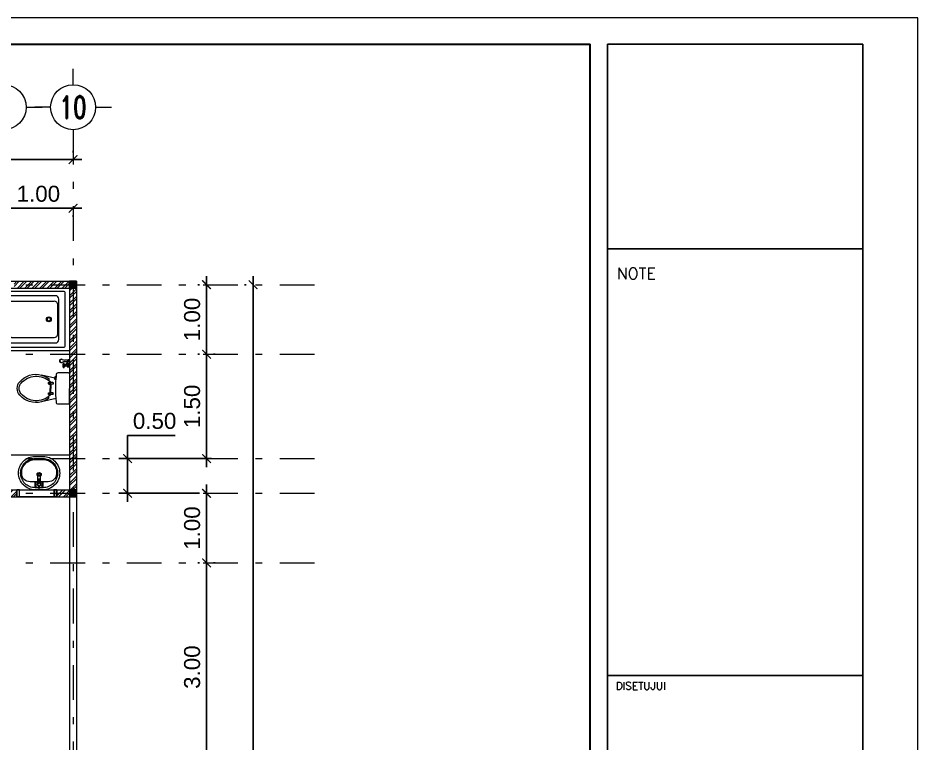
# Model space of a CAD drawing. Header units: millimetres. Extents: x -667 to -468, y -723 to -475.
# Drawn here: x -641.94 to -629, y -512.29 to -501.85 of the extents above; entities that cross this region are included whole.
import ezdxf
from ezdxf.enums import TextEntityAlignment as Align

# ---------------------------------------------------------------- set-up
doc = ezdxf.new("R2010")
doc.units = ezdxf.units.MM
doc.linetypes.add('CENTER', pattern=[2, 1.25, -0.25, 0.25, -0.25])
doc.linetypes.add('DASHDOT', pattern=[1, 0.5, -0.25, 0, -0.25])
doc.layers.get('0').update_dxf_attribs({"lineweight": 9})
doc.layers.get('Defpoints').update_dxf_attribs({"lineweight": 0})
for name, color, linetype, lineweight in [('BLOCK', 231, 'Continuous', 5), ('COLUMN', 11, 'Continuous', 9), ('dinding', 36, 'Continuous', 9), ('FIX', 12, 'Continuous', 9), ('Furniture', 172, 'Continuous', 0), ('GRID', 250, 'CENTER', 0), ('NOT-AS1', 2, 'Continuous', 5), ('NOT-AS2', 5, 'Continuous', 5), ('NOTASI', 250, 'Continuous', 5), ('pintu', 6, 'Continuous', 5)]:
    doc.layers.add(name, color=color, linetype=linetype, lineweight=lineweight)
doc.layers.add('KOP', color=1, linetype='Continuous')
doc.styles.add('ROMANS', font='romans.shx')
doc.styles.add('ROMS', font='romans.shx', dxfattribs={"width": 0.9, "height": 16})
doc.styles.get("Standard").update_dxf_attribs({"font": 'arial.ttf'})
doc.styles.add('SUBTITLE-200', font='ROMAND.shx', dxfattribs={"width": 0.7, "height": 600})
doc.dimstyles.new('Copy of 1-100', dxfattribs={"dimtxt": 0.23, "dimasz": 0.125, "dimexe": 0.125, "dimexo": 0.1, "dimgap": 0.09, "dimtad": 1, "dimtoh": 1, "dimzin": 0, "dimdsep": 46, "dimtxsty": 'Standard', "dimblk": 'ARCHTICK', "dimcen": 0.09, "dimdle": 0.125, "dimclrt": 2, "dimadec": 0, "dimazin": 0, "dimtfac": 1, "dimtofl": 0, "dimtmove": 0, "dimatfit": 3, "dimldrblk": 'ARCHTICK', "dimfxl": 1, "dimtolj": 1, "dimtzin": 0, "dimarcsym": 0})

# ---------------------------------------------------------------- blocks, each defined once
blk = doc.blocks.new('EW2433')
at = {"layer": 'Defpoints'}
for p, q in [((502.9615, -195.7493), (482.7963, -195.7493)), ((502.9615, -209.9267), (502.9615, -195.7493))]:
    blk.add_line(p, q, dxfattribs=at)
at = {"layer": 'KOP', "color": 11, "ltscale": 0.1}
for p, q in [((483.0215, -195.9497), (500.4465, -195.9497)), ((500.4441, -195.9522), (483.0239, -195.9522)), ((500.4441, -209.5931), (500.4441, -195.9522)), ((500.4465, -195.9497), (500.4465, -209.5956))]:
    blk.add_line(p, q, dxfattribs=at)
at = {"layer": 'KOP', "ltscale": 0.1}
blk.add_line((500.5786, -195.9497), (502.5381, -195.9497), dxfattribs=at)
at = {"layer": 'KOP', "linetype": 'Continuous'}
for p, q in [((500.5786, -209.5956), (500.5786, -195.9497)), ((500.5786, -195.9497), (502.5381, -195.9497)), ((502.5381, -195.9497), (502.5381, -209.5956))]:
    blk.add_line(p, q, dxfattribs=at)
at = {"layer": 'KOP', "color": 1, "ltscale": 0.1}
for p, q in [((502.5381, -197.5206), (500.5786, -197.5206)), ((502.5381, -200.793), (500.5786, -200.793))]:
    blk.add_line(p, q, dxfattribs=at)
at = {"layer": 'KOP', "color": 1, "linetype": 'Continuous', "width": 1}
for s, height, style, p in [('NOTE', 0.08818, 'ROMANS', (500.6522, -197.7529)), ('DISETUJUI', 0.05879, 'ROMS', (500.6432, -200.9016))]:
    blk.add_text(s, height=height, dxfattribs=dict(at, style=style)).set_placement(p)
blk = doc.blocks.new('32')
at = {"layer": 'NOTASI'}
h = blk.add_hatch(color=256, dxfattribs=at)
h.paths.add_polyline_path([(2106.822, 191.47), (2106.772, 191.47), (2106.772, 191.42), (2106.822, 191.42)])
h.paths.add_polyline_path([(2106.872, 191.47), (2106.822, 191.47), (2106.822, 191.42), (2106.872, 191.42)])
h.paths.add_polyline_path([(2106.872, 191.42), (2106.822, 191.42), (2106.822, 191.37), (2106.872, 191.37)])
h.paths.add_polyline_path([(2106.822, 191.42), (2106.772, 191.42), (2106.772, 191.37), (2106.822, 191.37)])
at = {"layer": 'BLOCK'}
for p, q in [((2106.822, 191.47), (2106.822, 191.37)), ((2106.772, 191.42), (2106.872, 191.42))]:
    blk.add_line(p, q, dxfattribs=at)
blk.add_lwpolyline([(2106.872, 191.47), (2106.772, 191.47), (2106.772, 191.37), (2106.872, 191.37)], close=True, dxfattribs=at)
blk = doc.blocks.new('L851')
at = {"layer": 'FIX'}
for p, q in [((0.075, 0.045), (0.15, 0.045)), ((0.077, 0.005), (0.093, 0.005)), ((0.075, -0.045), (0.15, -0.045))]:
    blk.add_line(p, q, dxfattribs=at)
for points in [[(0.52, 0), (0.52, 0.057, 0.098726), (0.502, 0.149, 0.098588), (0.45, 0.226, 0.098394), (0.372, 0.278, 0.098257), (0.28, 0.296, 0.098257), (0.188, 0.278, 0.098394), (0.11, 0.226, 0.098588), (0.058, 0.149, 0.098726), (0.04, 0.057), (0.04, 0), (0.04, -0.057, 0.098726), (0.058, -0.149, 0.098588), (0.11, -0.226, 0.098394), (0.188, -0.278, 0.098257), (0.28, -0.296, 0.098257), (0.372, -0.278, 0.098394), (0.45, -0.226, 0.098588), (0.502, -0.149, 0.098726), (0.52, -0.057)], [(0.155, 0), (0.155, -0.131, 0.394963), (0.267, -0.251, 0.016544), (0.28, -0.251, 0.098257), (0.355, -0.237, 0.098394), (0.418, -0.194, 0.098588), (0.46, -0.131, 0.098726), (0.475, -0.057), (0.475, 0), (0.475, 0.057, 0.098726), (0.46, 0.131, 0.098588), (0.418, 0.194, 0.098394), (0.355, 0.237, 0.098257), (0.28, 0.251, 0.016544), (0.267, 0.251, 0.394963), (0.155, 0.131)], [(0.062, 0.004, -0.414214), (0.066, 0.007), (0.075, 0.007, -0.414214), (0.077, 0.004), (0.077, 0), (0.077, -0.005, -0.414214), (0.075, -0.008), (0.066, -0.008, -0.414214), (0.062, -0.005), (0.062, 0)], [(0.138, 0, 1), (0.093, 0, 1)], [(0.245, 0, 1), (0.275, 0, 1)]]:
    blk.add_lwpolyline(points, format="xyb", close=True, dxfattribs=at)
for points in [[(0.07, -0.008), (0.07, -0.057, 0.098726), (0.086, -0.137, 0.098588), (0.131, -0.205, 0.098394), (0.2, -0.25, 0.098257), (0.28, -0.266, 0.098257), (0.36, -0.25, 0.098394), (0.429, -0.205, 0.098588), (0.474, -0.137, 0.098726), (0.49, -0.057), (0.49, 0), (0.49, 0.057, 0.098726), (0.474, 0.137, 0.098588), (0.429, 0.205, 0.098394), (0.36, 0.25, 0.098257), (0.28, 0.266, 0.098257), (0.2, 0.25, 0.098394), (0.131, 0.205, 0.098588), (0.086, 0.137, 0.098726), (0.07, 0.057), (0.07, 0.007)], [(0.075, 0.007), (0.075, 0.05, -0.414214), (0.085, 0.06), (0.14, 0.06, -0.414214), (0.15, 0.05), (0.15, 0), (0.15, -0.05, -0.414214), (0.14, -0.06), (0.085, -0.06, -0.414214), (0.075, -0.05), (0.075, -0.008)], [(0.136, 0.007), (0.175, 0.007, 0.414214), (0.177, 0.009), (0.177, 0.01), (0.198, 0.01)], [(0.175, -0.008), (0.175, -0.012, 0.414214), (0.178, -0.015), (0.195, -0.015, 0.414214), (0.198, -0.012), (0.198, 0), (0.198, 0.012, 0.414214), (0.195, 0.015), (0.178, 0.015, 0.414214), (0.175, 0.012), (0.175, 0.007)], [(0.24, -0.023, 0.645751), (0.29, 0, 0.645751), (0.24, 0.022, 0.645751)], [(0.242, -0.018, 0.664568), (0.285, 0, 0.664568), (0.242, 0.018, 0.664568)], [(0.136, -0.008), (0.175, -0.008, -0.414214), (0.177, -0.009), (0.177, -0.01), (0.198, -0.01)]]:
    blk.add_lwpolyline(points, format="xyb", dxfattribs=at)
for points in [[(0.115, 0.022), (0.242, 0.022), (0.242, 0), (0.242, -0.023), (0.115, -0.023)], [(0.237, 0.022), (0.237, 0), (0.237, -0.023)], [(0.077, -0.005), (0.093, -0.005)]]:
    blk.add_lwpolyline(points, dxfattribs=at)
blk = doc.blocks.new('CLOSET')
at = {"linetype": 'Continuous'}
for p, q in [((0, 209), (0, 0)), ((15, 224), (172, 224)), ((193, 156), (209, 156)), ((195, 170), (195, 156)), ((195, 131), (209, 131)), ((198, 174), (205, 174)), ((208, 156), (208, 170)), ((212, 147), (406, 193)), ((212, 134), (212, 153)), ((299, 139), (299, 113)), ((0, -209), (0, 0)), ((238, 82), (238, 66)), ((241, 85), (288, 85)), ((241, 63), (270, 63)), ((270, 63), (273, 71)), ((270, 63), (270, 0)), ((270, -63), (270, 0)), ((273, 71), (288, 71)), ((281, 85), (281, 96)), ((281, 71), (281, 0)), ((281, -71), (281, 0)), ((288, 85), (288, 71)), ((238, -82), (238, -66)), ((241, -63), (270, -63)), ((241, -85), (288, -85)), ((270, -63), (273, -71)), ((273, -71), (288, -71)), ((281, -85), (281, -96)), ((288, -85), (288, -71)), ((299, -139), (299, -113)), ((15, -224), (172, -224)), ((194, -142), (406, -193))]:
    blk.add_line(p, q, dxfattribs=at)
for p, q in [((289, 65), (289, 85)), ((299, 88), (292, 88)), ((299, 62), (292, 62)), ((302, 65), (302, 85)), ((289, -85), (289, -65)), ((299, -62), (292, -62)), ((299, -88), (292, -88)), ((302, -85), (302, -65))]:
    blk.add_line(p, q)
for centre, radius, start, end in [((15, 209), 15.3, 90, 180), ((172, 209), 15.3, 7.2786, 90), ((-1435, 4), 1635, 359.8599, 7.2786), ((198, 170), 3.06, 90, 180), ((205, 170), 3.06, 0, 90), ((209, 153), 3.06, 0, 90), ((209, 134), 3.06, 270, 0), ((479, -112), 288, 40.9851, 133.0826), ((302, 139), 3.06, 127.3051, 180), ((484, -100), 303, 104.9786, 127.3051), ((484, -100), 303, 40.0255, 104.9786), ((-1435, -4), 1635, 352.7214, 0.1401), ((241, 82), 3.06, 90, 180), ((241, 66), 3.06, 180, 270), ((284, 96), 3.06, 133.0826, 180), ((612, 2), 113, 359.1348, 41.6441), ((612, 2), 141, 359.3043, 41.5775), ((241, -66), 3.06, 90, 180), ((241, -82), 3.06, 180, 270), ((284, -96), 3.06, 180, 226.9174), ((479, 112), 288, 226.9174, 319.0149), ((484, 100), 303, 255.0214, 319.9745), ((612, -2), 113, 318.3559, 0.8652), ((612, -2), 141, 318.4225, 0.6957), ((15, -209), 15.3, 180, 270), ((172, -209), 15.3, 270, 352.7214), ((302, -139), 3.06, 180, 232.6949), ((484, 100), 303, 232.6949, 255.0214)]:
    blk.add_arc(centre, radius, start, end, dxfattribs=at)
for centre, start, end in [((292, 85), 90, 180), ((292, 65), 180, 270), ((299, 85), 0, 90), ((299, 65), 270, 0), ((292, -65), 90, 180), ((292, -85), 180, 270), ((299, -65), 360, 90), ((299, -85), 270, 0)]:
    blk.add_arc(centre, 3, start, end)
blk = doc.blocks.new('JETSPRAY')
for p, q in [((-120, 92), (-123, 92)), ((-120, 38), (-123, 38)), ((-120, 90), (-116, 90)), ((-120, 40), (-116, 40)), ((-94, -24), (-94, 22)), ((-94, 1), (-80, 1)), ((-93, 25), (-81, 25)), ((-85, 27), (-89, 27)), ((-80, -24), (-80, 22)), ((-80, 15), (-69, 15)), ((-65, 13), (-69, 15)), ((-69, -15), (-69, 15)), ((-64, 13), (-65, 13)), ((-65, -13), (-65, 13)), ((-38, 12), (-64, 12)), ((-64, 12), (-64, -12)), ((-38, -12), (-38, 12)), ((-35, 15), (-37, 12)), ((-37, -12), (-37, 12)), ((-35, 15), (-26, 15)), ((-35, 7), (-26, 7)), ((-29, 70), (-34, 72)), ((-29, 58), (-34, 57)), ((-21, 70), (-29, 70)), ((-21, 58), (-29, 58)), ((-26, 15), (-23, 12)), ((-6, 31), (-23, 14)), ((-23, -14), (-23, 14)), ((-23, -12), (-23, 12)), ((0, 79), (-22, 79)), ((0, 51), (-22, 50)), ((-6, -31), (-6, 31)), ((-6, 31), (0, 31)), ((0, 51), (0, 79)), ((0, -31), (0, 31)), ((-94, -3), (-80, -3)), ((-93, -27), (-81, -27)), ((-85, -29), (-89, -29)), ((-80, -15), (-69, -15)), ((-65, -13), (-69, -15)), ((-64, -13), (-65, -13)), ((-38, -12), (-64, -12)), ((-39, -2), (-42, -8)), ((-42, -10), (-42, -12)), ((-37, -11), (-38, -11)), ((-38, -12), (-38, -12)), ((-35, -15), (-37, -12)), ((-35, -7), (-26, -7)), ((-35, -15), (-26, -15)), ((-26, -15), (-23, -12)), ((-6, -31), (-23, -14)), ((-6, -31), (0, -31))]:
    blk.add_line(p, q)
for points in [[(-143, 65, -0.064412), (-142, 74, -0.077312), (-139, 82, -0.107169), (-133, 87, -0.038324), (-132, 88, -0.145469)], [(-132, 42, -0.038324), (-133, 43, -0.107169), (-139, 48, -0.077312), (-142, 56, -0.064412), (-143, 65, -0.064412)], [(-123, 38, -0.145886), (-129, 40, -0.107164), (-135, 46, -0.077127), (-139, 54, -0.064192), (-140, 65, -0.064192), (-139, 76, -0.077127), (-135, 84, -0.107164), (-129, 90, -0.145886), (-123, 92, -0.145886)], [(-114, 40, -0.002693), (-114, 40, -0.145886), (-120, 38, -0.145886), (-126, 40, -0.107164), (-132, 46, -0.077127), (-136, 54, -0.064192), (-137, 65, -0.064192), (-136, 76, -0.077127), (-132, 84, -0.107164), (-126, 90, -0.145886), (-120, 92, -0.145886)], [(-136, 65, -0.064192), (-135, 75, -0.077127), (-132, 83, -0.107164), (-126, 88, -0.145886), (-120, 90, -0.145886)], [(-120, 40, -0.145886), (-126, 42, -0.107164), (-132, 47, -0.077127), (-135, 55, -0.064192), (-136, 65, -0.064192)], [(-120, 92, -0.145886), (-114, 90, -0.002693), (-114, 90, -0.077127)], [(-27, 76, -0.102505), (-22, 75, -0.100064), (-19, 72, -0.096795), (-17, 69, -0.094604), (-16, 64, -0.094604), (-17, 60, -0.096795), (-19, 56, -0.100064), (-22, 54, -0.102505), (-27, 53, -0.102505)], [(-11, 76, -0.925586), (-13, 54, -0.925586)]]:
    blk.add_lwpolyline(points, format="xyb")
for points in [[(-87, 25, -0.202924), (-85, 24, -0.097322), (-83, 22, -0.054318), (-82, 18, -0.041236), (-82, 13, -0.041236), (-82, 8, -0.054318), (-83, 4, -0.097322), (-85, 1, -0.202924), (-87, 1, -0.202924), (-89, 1, -0.097322), (-90, 4, -0.054318), (-91, 8, -0.041236), (-92, 13, -0.041236), (-91, 18, -0.054318), (-90, 22, -0.097322), (-89, 24, -0.202924)], [(-87, -3, -0.202924), (-85, -3, -0.097322), (-83, -6, -0.054318), (-82, -10, -0.041236), (-82, -15, -0.041236), (-82, -20, -0.054318), (-83, -24, -0.097322), (-85, -27, -0.202924), (-87, -27, -0.202924), (-89, -27, -0.097322), (-90, -24, -0.054318), (-91, -20, -0.041236), (-92, -15, -0.041236), (-91, -10, -0.054318), (-90, -6, -0.097322), (-89, -3, -0.202924)]]:
    blk.add_lwpolyline(points, format="xyb", close=True)
for points in [[(-11, 76), (-73, 76)], [(-12, 54), (-73, 54)], [(-38, 12), (-38, 13), (-38, 15), (-39, 18), (-39, 20), (-39, 23), (-39, 25), (-39, 28), (-39, 30), (-39, 33), (-38, 36), (-38, 39), (-38, 41), (-37, 44), (-37, 47), (-37, 49), (-36, 52), (-36, 54)], [(-26, 15), (-26, 17), (-26, 19), (-26, 21), (-26, 23), (-26, 25), (-26, 28), (-26, 30), (-26, 32), (-26, 35), (-26, 37), (-25, 40), (-25, 42), (-25, 45), (-24, 47), (-24, 49), (-24, 51), (-23, 53), (-23, 54)]]:
    blk.add_lwpolyline(points)
for centre, radius, start, end in [((-117, 70), 19.7, 55.6115, 87.7772), ((-117, 60), 19.7, 272.2228, 304.3885), ((-73, 134), 57.8, 235.6115, 269.5228), ((-73, -4), 57.8, 90.4772, 124.3885), ((-89, 22), 5.34, 90, 180), ((-85, 22), 5.34, 0, 90), ((-47, 2), 8.9, 332.9015, 0), ((-32, 11), 4.91, 129.5978, 230.4022), ((-21, 0), 15.1, 151.9275, 208.0725), ((-22, 64), 14.2, 126.8699, 147.4864), ((-22, 64), 14.2, 212.5136, 233.1301), ((-24, 64), 9.34, 224.9991, 135.0009), ((-22, 64), 14.2, 90.7927, 126.8699), ((-22, 64), 14.2, 233.1301, 269.2073), ((-24, 64), 7.92, 229.8221, 130.1779), ((-29, 11), 4.91, 309.5978, 50.4022), ((-39, 0), 15.1, 331.9275, 28.0725), ((-18, 64), 6.76, 105.5331, 116.5254), ((-18, 64), 6.76, 243.4746, 254.4669), ((-89, -24), 5.34, 180, 270), ((-85, -24), 5.34, 270, 0), ((-38, -10), 4.45, 152.9015, 180), ((-32, -11), 4.91, 129.5978, 230.4022), ((-4, -17), 31.9, 173.3553, 181.95), ((-30, -14), 7.22, 216.1346, 336.1234), ((-29, -11), 4.91, 309.5978, 50.4022), ((-45, -17), 21.5, 359.4834, 10.2501)]:
    blk.add_arc(centre, radius, start, end)
blk = doc.blocks.new('rtg')
for p, q in [((539.171, 41.701), (538.751, 41.701)), ((538.701, 41.037), (538.701, 41.651)), ((539.221, 41.037), (539.221, 41.651)), ((538.695, 40.99), (538.647, 40.793)), ((539.227, 40.99), (539.274, 40.793)), ((538.647, 40.793), (538.632, 40.474)), ((539.274, 40.793), (539.29, 40.474))]:
    blk.add_line(p, q)
for points in [[(539.361, 41.788, 0.414214), (539.341, 41.808), (538.581, 41.808, 0.414214), (538.561, 41.788), (538.561, 40.128, 0.414214), (538.581, 40.108), (539.341, 40.108, 0.414214), (539.361, 40.128)], [(539.301, 40.625), (539.301, 41.668, 0.414214), (539.251, 41.718), (538.671, 41.718, 0.414214), (538.621, 41.668), (538.621, 40.625, 0.018977), (538.621, 40.61), (538.642, 40.337, 0.340389), (538.691, 40.283, 0.091529), (539.231, 40.283, 0.340389), (539.279, 40.337), (539.3, 40.61, 0.018977)], [(538.926, 41.573, -1), (538.996, 41.573, -1)], [(538.986, 41.573, 1), (538.936, 41.573, 1)], [(538.936, 41.573, -1), (538.986, 41.573, -1)]]:
    blk.add_lwpolyline(points, format="xyb", close=True)
for radius in [0.035, 0.025]:
    blk.add_circle((538.961, 41.573), radius)
for centre, radius, start, end in [((538.751, 41.651), 0.05, 90, 180), ((539.171, 41.651), 0.05, 0, 90), ((538.501, 41.037), 0.2, 346.3541, 0), ((538.501, 41.037), 0.2, 346.3541, 0), ((539.421, 41.037), 0.2, 180, 193.6459)]:
    blk.add_arc(centre, radius, start, end)
blk = doc.blocks.new('GRID')
at = {"layer": 'NOT-AS1', "color": 11}
for points in [[(0, 800), (0, 1365)], [(-800, 0), (-1365, 0)], [(800, 0), (1365, 0)], [(0, -800), (0, -1365)]]:
    blk.add_lwpolyline(points, dxfattribs=at)
blk.add_circle((0, 0), 800, dxfattribs=at)
at = {"layer": 'NOT-AS2', "width": 0.75, "flags": 12}
blk.add_attdef('AS', text='', height=700, dxfattribs=at).set_placement((0, 0), align=Align.MIDDLE_CENTER)
blk = doc.blocks.new('_ArchTick')
at = {"color": 0, "linetype": 'ByBlock', "const_width": 0.15}
blk.add_lwpolyline([(-0.5, -0.5), (0.5, 0.5)], dxfattribs=at)
blk = doc.blocks.new('*D663')
at = {"layer": 'Defpoints', "color": 0}
for p in [(-659.148, -503.888), (-641.148, -503.888), (-641.148, -503.888)]:
    blk.add_point(p, dxfattribs=at)
at = {"layer": 'NOTASI', "color": 0, "lineweight": -2}
for p, q in [((-659.148, -503.788), (-659.148, -503.763)), ((-641.148, -503.788), (-641.148, -503.763)), ((-659.273, -503.888), (-641.023, -503.888))]:
    blk.add_line(p, q, dxfattribs=at)
at = {"layer": 'NOTASI', "color": 0, "lineweight": -2, "xscale": 0.125, "yscale": 0.125, "zscale": 0.125, "rotation": 180}
blk.add_blockref('_ArchTick', (-659.148, -503.888), dxfattribs=at)
at = {"layer": 'NOTASI', "color": 0, "lineweight": -2, "xscale": 0.125, "yscale": 0.125, "zscale": 0.125}
blk.add_blockref('_ArchTick', (-641.148, -503.888), dxfattribs=at)
at = {"layer": 'NOTASI', "color": 2, "insert": (-650.148, -503.681), "char_height": 0.23, "attachment_point": 5}
blk.add_mtext('\\A1;18.00', dxfattribs=at)
blk = doc.blocks.new('*D669')
at = {"layer": 'Defpoints', "color": 0}
for p in [(-642.148, -504.588), (-641.148, -504.588), (-641.148, -504.588)]:
    blk.add_point(p, dxfattribs=at)
at = {"layer": 'NOTASI', "color": 0, "lineweight": -2}
for p, q in [((-642.273, -504.588), (-641.023, -504.588)), ((-642.148, -504.688), (-642.148, -504.713)), ((-641.148, -504.688), (-641.148, -504.713))]:
    blk.add_line(p, q, dxfattribs=at)
at = {"layer": 'NOTASI', "color": 0, "lineweight": -2, "xscale": 0.125, "yscale": 0.125, "zscale": 0.125, "rotation": 180}
blk.add_blockref('_ArchTick', (-642.148, -504.588), dxfattribs=at)
at = {"layer": 'NOTASI', "color": 0, "lineweight": -2, "xscale": 0.125, "yscale": 0.125, "zscale": 0.125}
blk.add_blockref('_ArchTick', (-641.148, -504.588), dxfattribs=at)
at = {"layer": 'NOTASI', "color": 2, "insert": (-641.648, -504.381), "char_height": 0.23, "attachment_point": 5}
blk.add_mtext('\\A1;1.00', dxfattribs=at)
blk = doc.blocks.new('*D674')
at = {"layer": 'Defpoints', "color": 0}
for p in [(-639.229, -509.688), (-639.229, -509.688), (-639.229, -512.688)]:
    blk.add_point(p, dxfattribs=at)
at = {"layer": 'NOTASI', "color": 0, "lineweight": -2}
for p, q in [((-639.229, -512.813), (-639.229, -509.563)), ((-639.129, -509.688), (-639.104, -509.688)), ((-639.329, -512.688), (-639.354, -512.688))]:
    blk.add_line(p, q, dxfattribs=at)
at = {"layer": 'NOTASI', "color": 0, "lineweight": -2, "xscale": 0.125, "yscale": 0.125, "zscale": 0.125}
for p, rotation in [((-639.229, -509.688), 90), ((-639.229, -512.688), 270)]:
    blk.add_blockref('_ArchTick', p, dxfattribs=dict(at, rotation=rotation))
at = {"layer": 'NOTASI', "color": 2, "insert": (-639.436, -511.188), "char_height": 0.23, "attachment_point": 5, "rotation": 90}
blk.add_mtext('\\A1;3.00', dxfattribs=at)
blk = doc.blocks.new('*D675')
at = {"layer": 'Defpoints', "color": 0}
for p in [(-639.229, -508.688), (-639.229, -508.688), (-639.229, -509.688)]:
    blk.add_point(p, dxfattribs=at)
at = {"layer": 'NOTASI', "color": 0, "lineweight": -2}
for p, q in [((-639.229, -509.813), (-639.229, -508.563)), ((-639.329, -508.688), (-639.354, -508.688)), ((-639.329, -509.688), (-639.354, -509.688))]:
    blk.add_line(p, q, dxfattribs=at)
at = {"layer": 'NOTASI', "color": 0, "lineweight": -2, "xscale": 0.125, "yscale": 0.125, "zscale": 0.125}
for p, rotation in [((-639.229, -508.688), 90), ((-639.229, -509.688), 270)]:
    blk.add_blockref('_ArchTick', p, dxfattribs=dict(at, rotation=rotation))
at = {"layer": 'NOTASI', "color": 2, "insert": (-639.436, -509.188), "char_height": 0.23, "attachment_point": 5, "rotation": 90}
blk.add_mtext('\\A1;1.00', dxfattribs=at)
blk = doc.blocks.new('*D676')
at = {"layer": 'Defpoints', "color": 0}
for p in [(-639.229, -506.688), (-639.229, -506.688), (-639.229, -508.188)]:
    blk.add_point(p, dxfattribs=at)
at = {"layer": 'NOTASI', "color": 0, "lineweight": -2}
for p, q in [((-639.229, -508.313), (-639.229, -506.563)), ((-639.329, -506.688), (-639.354, -506.688)), ((-639.329, -508.188), (-639.354, -508.188))]:
    blk.add_line(p, q, dxfattribs=at)
at = {"layer": 'NOTASI', "color": 0, "lineweight": -2, "xscale": 0.125, "yscale": 0.125, "zscale": 0.125}
for p, rotation in [((-639.229, -506.688), 90), ((-639.229, -508.188), 270)]:
    blk.add_blockref('_ArchTick', p, dxfattribs=dict(at, rotation=rotation))
at = {"layer": 'NOTASI', "color": 2, "insert": (-639.436, -507.438), "char_height": 0.23, "attachment_point": 5, "rotation": 90}
blk.add_mtext('\\A1;1.50', dxfattribs=at)
blk = doc.blocks.new('*D677')
at = {"layer": 'Defpoints', "color": 0}
for p in [(-639.229, -505.688), (-639.229, -505.688), (-639.229, -506.688)]:
    blk.add_point(p, dxfattribs=at)
at = {"layer": 'NOTASI', "color": 0, "lineweight": -2}
for p, q in [((-639.229, -506.813), (-639.229, -505.563)), ((-639.329, -505.688), (-639.354, -505.688)), ((-639.129, -506.688), (-639.104, -506.688))]:
    blk.add_line(p, q, dxfattribs=at)
at = {"layer": 'NOTASI', "color": 0, "lineweight": -2, "xscale": 0.125, "yscale": 0.125, "zscale": 0.125}
for p, rotation in [((-639.229, -505.688), 90), ((-639.229, -506.688), 270)]:
    blk.add_blockref('_ArchTick', p, dxfattribs=dict(at, rotation=rotation))
at = {"layer": 'NOTASI', "color": 2, "insert": (-639.436, -506.188), "char_height": 0.23, "attachment_point": 5, "rotation": 90}
blk.add_mtext('\\A1;1.00', dxfattribs=at)
blk = doc.blocks.new('*D678')
at = {"layer": 'Defpoints', "color": 0}
for p in [(-638.559, -505.688), (-638.559, -505.688), (-638.729, -525.688)]:
    blk.add_point(p, dxfattribs=at)
at = {"layer": 'NOTASI', "color": 0, "lineweight": -2}
for p, q in [((-638.559, -525.813), (-638.559, -505.563)), ((-638.659, -505.688), (-638.684, -505.688)), ((-638.629, -525.688), (-638.434, -525.688))]:
    blk.add_line(p, q, dxfattribs=at)
at = {"layer": 'NOTASI', "color": 0, "lineweight": -2, "xscale": 0.125, "yscale": 0.125, "zscale": 0.125}
for p, rotation in [((-638.559, -505.688), 90), ((-638.559, -525.688), 270)]:
    blk.add_blockref('_ArchTick', p, dxfattribs=dict(at, rotation=rotation))
at = {"layer": 'NOTASI', "color": 2, "insert": (-638.767, -515.688), "char_height": 0.23, "attachment_point": 5, "rotation": 90}
blk.add_mtext('\\A1;20.00', dxfattribs=at)
blk = doc.blocks.new('VFE')
for points in [[(-641.365, -508.738), (-641.325, -508.738), (-641.325, -508.638), (-641.365, -508.638)], [(-640.79, -508.738), (-641.365, -508.738), (-641.365, -508.638), (-640.79, -508.638)], [(-641.327, -508.64), (-641.363, -508.64), (-641.363, -508.736), (-641.327, -508.736)], [(-640.83, -508.738), (-640.79, -508.738), (-640.79, -508.638), (-640.83, -508.638)], [(-640.792, -508.64), (-640.828, -508.64), (-640.828, -508.736), (-640.792, -508.736)]]:
    blk.add_lwpolyline(points, close=True)
at = {"linetype": 'CENTER', "ltscale": 0.1, "const_width": 0.002}
blk.add_lwpolyline([(-641.325, -508.703), (-640.83, -508.703)], dxfattribs=at)
blk = doc.blocks.new('*D704')
at = {"layer": 'Defpoints', "color": 0}
for p in [(-640.365, -508.188), (-639.056, -508.188), (-639.229, -508.688)]:
    blk.add_point(p, dxfattribs=at)
at = {"layer": 'NOTASI', "color": 0, "lineweight": -2}
for p, q in [((-640.365, -508.188), (-640.365, -507.856)), ((-640.365, -507.856), (-639.678, -507.856)), ((-639.156, -508.188), (-640.49, -508.188)), ((-640.365, -508.813), (-640.365, -508.188)), ((-639.329, -508.688), (-640.49, -508.688))]:
    blk.add_line(p, q, dxfattribs=at)
at = {"layer": 'NOTASI', "color": 0, "lineweight": -2, "xscale": 0.125, "yscale": 0.125, "zscale": 0.125}
for p, rotation in [((-640.365, -508.188), 90), ((-640.365, -508.688), 270)]:
    blk.add_blockref('_ArchTick', p, dxfattribs=dict(at, rotation=rotation))
at = {"layer": 'NOTASI', "color": 2, "insert": (-639.976, -507.648), "char_height": 0.23, "attachment_point": 5}
blk.add_mtext('\\A1;0.50', dxfattribs=at)

msp = doc.modelspace()

# ---------------------------------------------------------------- hatches: boundary and pattern name
at = {"layer": 'NOTASI'}
h = msp.add_hatch(dxfattribs=at)
h.set_pattern_fill('ANSI32', color=256, scale=0.008, style=0)
h.paths.add_polyline_path([(-643.198, -505.638), (-647.498, -505.638), (-647.498, -505.738), (-643.198, -505.738)])
h.paths.add_polyline_path([(-642.298, -505.638), (-643.098, -505.638), (-643.098, -505.738), (-642.298, -505.738)])
h.paths.add_polyline_path([(-641.198, -505.638), (-641.998, -505.638), (-641.998, -505.738), (-641.198, -505.738)])
h.paths.add_polyline_path([(-641.098, -505.738), (-641.198, -505.738), (-641.198, -508.638), (-641.098, -508.638)])
h.paths.add_polyline_path([(-643.098, -505.738), (-643.198, -505.738), (-643.198, -508.138), (-643.098, -508.138)])
h.paths.add_polyline_path([(-643.198, -508.138), (-647.598, -508.138), (-647.598, -508.238), (-643.198, -508.238)])
h.paths.add_polyline_path([(-647.598, -505.813), (-647.698, -505.813), (-647.698, -506.593), (-647.598, -506.593)])
h.paths.add_polyline_path([(-647.598, -508.238), (-647.698, -508.238), (-647.698, -509.563), (-647.598, -509.563)])
h = msp.add_hatch(dxfattribs=at)
h.set_pattern_fill('ANSI32', color=256, scale=0.008, style=0)
h.paths.add_polyline_path([(-642.098, -508.238), (-642.198, -508.238), (-642.198, -508.638), (-642.098, -508.638)])
h.paths.add_polyline_path([(-642.098, -508.738), (-642.198, -508.738), (-642.198, -509.52, -0.145898), (-642.098, -509.52)])
h.paths.add_polyline_path([(-641.198, -508.638), (-641.383, -508.638), (-641.383, -508.738), (-641.198, -508.738)])
h.paths.add_polyline_path([(-641.958, -508.638), (-642.098, -508.638), (-642.098, -508.738), (-641.958, -508.738)])

# ---------------------------------------------------------------- linework, layer by layer
at = {"layer": 'dinding'}
for p, q in [((-659.198, -505.638), (-641.098, -505.638)), ((-641.098, -505.638), (-641.098, -525.738)), ((-659.098, -505.738), (-641.198, -505.738)), ((-641.198, -505.738), (-641.198, -525.638)), ((-641.198, -506.638), (-643.098, -506.638)), ((-642.098, -508.638), (-641.198, -508.638)), ((-642.098, -508.738), (-641.198, -508.738))]:
    msp.add_line(p, q, dxfattribs=at)
at = {"layer": 'GRID', "linetype": 'DASHDOT', "lineweight": 0}
for p, q in [((-641.148, -503.459), (-641.148, -527.033)), ((-662.377, -505.688), (-637.628, -505.688)), ((-662.377, -506.688), (-637.628, -506.688)), ((-662.377, -508.188), (-637.628, -508.188)), ((-662.377, -508.688), (-637.628, -508.688)), ((-662.377, -509.688), (-637.628, -509.688))]:
    msp.add_line(p, q, dxfattribs=at)
at = {"layer": 'NOTASI'}
msp.add_lwpolyline([(-641.198, -508.138), (-642.098, -508.138), (-642.098, -508.638)], dxfattribs=at)

# ---------------------------------------------------------------- block references
at = {"xscale": 1.875, "yscale": 1.875, "zscale": 1.875}
msp.add_blockref('EW2433', (-1572.049, -134.822), dxfattribs=at)
at = {"layer": 'COLUMN', "rotation": 270}
for p in [(-832.568, 1601.134), (-832.568, 1598.134)]:
    msp.add_blockref('32', p, dxfattribs=at)
at = {"layer": 'COLUMN', "xscale": -1, "rotation": 270}
msp.add_blockref('32', (-832.568, -2612.51), dxfattribs=at)
at = {"layer": 'Furniture', "rotation": 270}
msp.add_blockref('rtg', (-683.071, 32.775), dxfattribs=at)
at = {"layer": 'Furniture'}
for name, p, xscale, yscale, zscale in [('JETSPRAY', (-641.198, -506.849), 0.001, 0.001, 0.001), ('CLOSET', (-641.198, -507.18), -0.001000934205250815, 0.001000934206298552, 0.001000934205258241)]:
    msp.add_blockref(name, p, dxfattribs=dict(at, xscale=xscale, yscale=yscale, zscale=zscale))
at = {"layer": 'Furniture', "xscale": -1, "rotation": 270}
msp.add_blockref('L851', (-641.637, -508.677), dxfattribs=at)
at = {"layer": 'NOT-AS2'}
ref = msp.add_blockref('GRID', (-642.148, -503.135), dxfattribs=dict(at, xscale=0.0004050000000825093, yscale=0.0004050000000825093, zscale=0.0004050000000825093))
ref.add_attrib('AS', '9', dxfattribs={"height": 0.324, "style": 'SUBTITLE-200', "width": 0.7, "flags": 12}).set_placement((-642.148, -503.135), align=Align.MIDDLE_CENTER)
ref = msp.add_blockref('GRID', (-641.148, -503.135), dxfattribs=dict(at, xscale=0.0004050000000825093, yscale=0.0004050000000825093, zscale=0.0004050000000825093))
ref.add_attrib('AS', '10', dxfattribs={"height": 0.324, "style": 'SUBTITLE-200', "width": 0.7, "flags": 12}).set_placement((-641.148, -503.135), align=Align.MIDDLE_CENTER)
at = {"layer": 'pintu'}
msp.add_blockref('VFE', (-0.594, 0), dxfattribs=at)

# ---------------------------------------------------------------- dimensions: what is measured, and where the dimension line sits
at = {"layer": 'NOTASI'}
for base, p1, p2, picture, middle in [((-641.148, -503.888), (-659.148, -503.888), (-641.148, -503.888), '*D663', (-650.148, -503.681)), ((-641.148, -504.588), (-642.148, -504.588), (-641.148, -504.588), '*D669', (-641.648, -504.381))]:
    dim = msp.add_linear_dim(base=base, p1=p1, p2=p2, dimstyle='Copy of 1-100', dxfattribs=at)
    dim.commit()
    dim.dimension.update_dxf_attribs({"geometry": picture, "text_midpoint": middle})
for base, p1, p2, picture, middle in [((-639.229, -505.688), (-639.229, -506.688), (-639.229, -505.688), '*D677', (-639.436, -506.188)), ((-638.559, -505.688), (-638.729, -525.688), (-638.559, -505.688), '*D678', (-638.767, -515.688)), ((-639.229, -506.688), (-639.229, -508.188), (-639.229, -506.688), '*D676', (-639.436, -507.438)), ((-639.229, -508.688), (-639.229, -509.688), (-639.229, -508.688), '*D675', (-639.436, -509.188)), ((-639.229, -509.688), (-639.229, -512.688), (-639.229, -509.688), '*D674', (-639.436, -511.188))]:
    dim = msp.add_linear_dim(base=base, p1=p1, p2=p2, angle=90, dimstyle='Copy of 1-100', dxfattribs=at)
    dim.commit()
    dim.dimension.update_dxf_attribs({"geometry": picture, "text_midpoint": middle})
dim = msp.add_linear_dim(base=(-640.365, -508.188), p1=(-639.229, -508.688), p2=(-639.056, -508.188), angle=90, dimstyle='Copy of 1-100', dxfattribs=at)
dim.commit()
dim.dimension.update_dxf_attribs({"geometry": '*D704', "text_midpoint": (-639.976, -507.856), "dimtype": 160})

doc.saveas('drawing.dxf')
